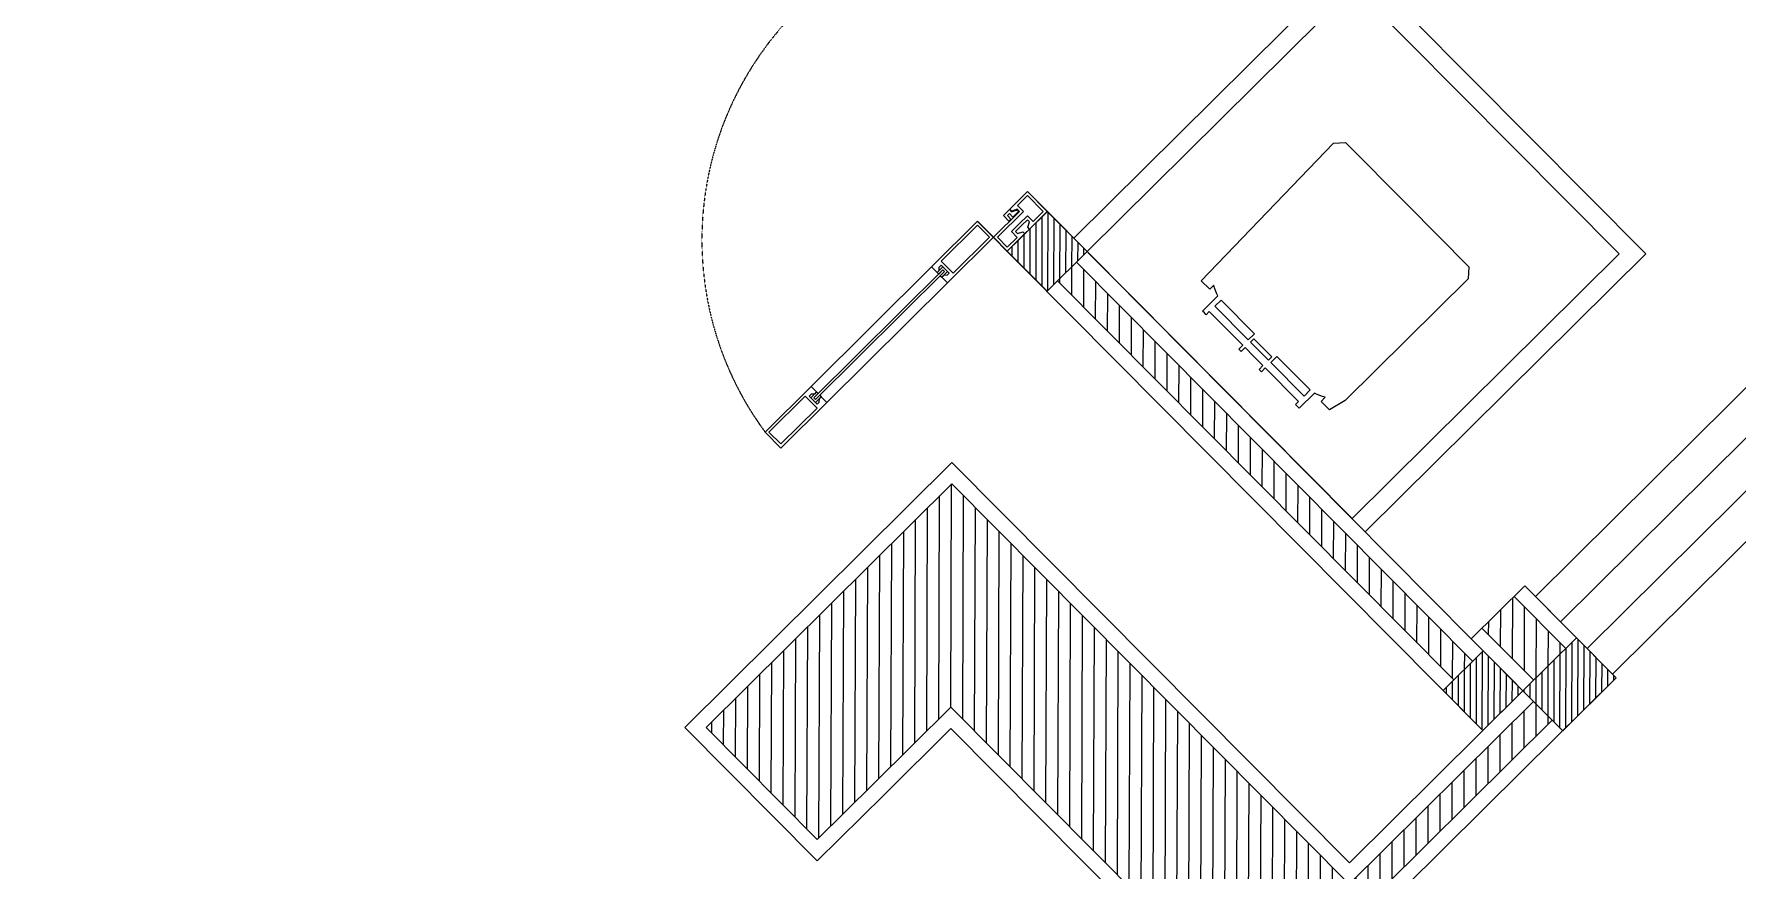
# Model space of a CAD drawing. Header units: millimetres. Extents: x -152054 to 94068, y -14280 to 91468.
# Drawn here: x -3114 to -11, y 44206 to 45731 of the extents above; entities that cross this region are included whole.
import ezdxf

# ---------------------------------------------------------------- set-up
doc = ezdxf.new("R2010")
doc.units = ezdxf.units.MM
doc.linetypes.add('HIDDEN', pattern=[0.375, 0.25, -0.125])
doc.layers.add('001_Dark_1 10', color=7, linetype='Continuous', lineweight=0)
doc.layers.add('ALM', color=120, linetype='Continuous')
pattern_1 = [(89.776744, (64532.218, 69778.256), (-21.755984, 0.084774), [])]

msp = doc.modelspace()

# ---------------------------------------------------------------- hatches: boundary and pattern name
at = {"transparency": 33554559}
h = msp.add_hatch(dxfattribs=at)
h.set_pattern_fill('ANSI31', color=1, scale=3.426165, angle=44.7767)
h.set_pattern_definition([(89.776744, (64532.218, 69778.256), (-10.8779918, 0.042387), [])])
h.paths.add_polyline_path([(-5453.2, 44648.8), (-5526.1, 44576.4), (-5453.7, 44503.4), (-5380.8, 44575.8)])
h.paths.add_polyline_path([(-4282.1, 45810.7), (-4209.7, 45737.8), (-4136.7, 45810.2), (-4209.1, 45883.1)])
h.paths.add_polyline_path([(-2892.7, 47044.5), (-2965.1, 47117.5), (-3038.1, 47045.1), (-2965.7, 46972.1)])
h.paths.add_polyline_path([(-1335.6, 48734.3), (-1408.6, 48661.9), (-1336.2, 48589), (-1263.2, 48661.4)])
h.paths.add_polyline_path([(-686.5, 48080.1), (-759.4, 48007.7), (-687, 47934.7), (-614.1, 48007.1)])
h.paths.add_polyline_path([(-406.8, 48357.6), (-479.8, 48285.2), (-407.4, 48212.3), (-334.4, 48284.7)])
h.paths.add_polyline_path([(1506.9, 46429), (1433.9, 46356.6), (1506.3, 46283.6), (1579.3, 46356)])
h.paths.add_polyline_path([(1076.4, 46001.8), (979.1, 45905.3), (1051.5, 45832.3), (1148.8, 45928.9)])
h.paths.add_polyline_path([(-329.9, 44461.6), (-232.6, 44558.2), (-305, 44631.1), (-402.3, 44534.6)])
h.paths.add_polyline_path([(-475.3, 44462.2), (-402.3, 44534.6), (-474.7, 44607.6), (-547.7, 44535.2)])
h.paths.add_polyline_path([(-1193.3, 43605), (-1096, 43701.5), (-1168.4, 43774.4), (-1265.7, 43677.9)])
h.paths.add_polyline_path([(-1196.2, 45334.8), (-1268.6, 45407.7), (-1341.5, 45335.5), (-1269.1, 45262.5)])
h.paths.add_polyline_path([(-2549.7, 42403.9), (-2647, 42307.3), (-2574.6, 42234.4), (-2477.3, 42330.9)])
h.paths.add_polyline_path([(-2890.3, 42065.9), (-2963.3, 41993.5), (-2890.9, 41920.5), (-2817.9, 41992.9)])
h.paths.add_polyline_path([(-3523.2, 42557.7), (-3450.2, 42630.1), (-3522.6, 42703.1), (-3595.6, 42630.7)])
h.paths.add_polyline_path([(-4009.6, 42075.1), (-4082, 42148.1), (-4154.9, 42075.7), (-4082.5, 42002.7)])
h.paths.add_polyline_path([(-4487.9, 43675.9), (-4560.8, 43603.5), (-4488.4, 43530.6), (-4415.5, 43603)])
h.paths.add_polyline_path([(-4974.9, 43047.9), (-5047.2, 43120.9), (-5120.2, 43048.5), (-5047.8, 42975.5)])
h = msp.add_hatch()
h.set_pattern_fill('ANSI37', color=4, scale=17.130826, angle=89.7767)
h.set_pattern_definition([(134.77674, (64532.22, 69778.256), (-38.60937, -38.30965), []), (224.77674, (64532.22, 69778.256), (38.30965, -38.60937), [])])
h.paths.add_polyline_path([(-1336.2, 48589), (-2503.6, 47430.6), (-2455.3, 47382), (-1287.9, 48540.3)])
h.paths.add_polyline_path([(-1880.1, 48012.2), (-1826.6, 48065.4), (-1837.9, 48076.7), (-1796.2, 48084.5), (-1804.2, 48042.9), (-1815.4, 48054.1), (-1868.9, 48000.9)], flags=16)
h.paths.add_polyline_path([(-2146.9, 47728.3), (-2154.9, 47686.7), (-2166.1, 47698), (-2219.6, 47644.8), (-2230.8, 47656.1), (-2177.4, 47709.3), (-2188.6, 47720.6)], flags=16)
h.paths.add_polyline_path([(-1373.7, 48503.5, -1), (-1412.6, 48464.9, -1)], flags=16)
h.paths.add_polyline_path([(-1376.9, 48500.4, -1), (-1409.4, 48468, -1)], flags=0)
h.paths.add_polyline_path([(-2746.8, 47189.3), (-2892.7, 47044.5), (-2844.5, 46995.9), (-2698.5, 47140.7)])
h.paths.add_polyline_path([(-2832.7, 47068.3), (-2779.2, 47121.6), (-2790.4, 47132.9), (-2748.8, 47140.6), (-2756.7, 47099), (-2768, 47110.3), (-2821.4, 47057.1)], flags=16)
h.paths.add_polyline_path([(-2965.7, 46972.1), (-5380.8, 44575.8), (-5332.5, 44527.2), (-2917.4, 46923.5)])
h.paths.add_polyline_path([(-4224, 45674.3), (-4232, 45632.7), (-4243.2, 45644), (-4296.7, 45590.8), (-4307.9, 45602.1), (-4254.5, 45655.3), (-4265.7, 45666.6)], flags=16)
h.paths.add_polyline_path([(-3062.1, 46818.2), (-3073.3, 46829.5), (-3019.8, 46882.8), (-3031.1, 46894), (-2989.4, 46901.8), (-2997.4, 46860.2), (-3008.6, 46871.5)], flags=16)
h.paths.add_polyline_path([(-5223, 44681.4), (-5231, 44639.8), (-5242.2, 44651.1), (-5295.7, 44597.9), (-5306.9, 44609.2), (-5253.5, 44662.4), (-5264.7, 44673.7)], flags=16)
h.paths.add_polyline_path([(-5453.7, 44503.4), (-5940.1, 44020.8), (-5891.9, 43972.1), (-5405.5, 44454.8)])
h.paths.add_polyline_path([(-5611.7, 44294.5), (-5619.6, 44252.9), (-5630.9, 44264.1), (-5684.3, 44210.9), (-5695.6, 44222.2), (-5642.1, 44275.4), (-5653.3, 44286.7)], flags=16)
at = {"true_color": 0xed1f24}
h = msp.add_hatch(dxfattribs=at)
h.set_pattern_fill('ANSI31', color=240, scale=10.278496, angle=-45.2233)
h.set_pattern_definition([(359.77674, (-6509.874, 47486.773), (0.12716, 32.63398), [])])
h.paths.add_polyline_path([(-1323.4, 45411.9), (-1333.2, 45408.7), (-1333.5, 45407.5), (-1323.7, 45410.8)])
h = msp.add_hatch()
h.set_pattern_fill('ANSI31', color=1, scale=6.85233, angle=44.7767)
h.set_pattern_definition(pattern_1)
h.paths.add_polyline_path([(-1215.7, 45315.5), (-1249.8, 45281.7), (-528.2, 44554.5), (-494.2, 44588.3)])
h = msp.add_hatch()
h.set_pattern_fill('ANSI31', color=1, scale=6.85233, angle=44.7767)
h.set_pattern_definition(pattern_1)
h.paths.add_polyline_path([(-718.6, 44182.1), (-1442.6, 44911.8), (-1890.1, 44467.7), (-1687.4, 44263.4), (-1585.2, 44364.8), (-1444.2, 44504.8), (-922.9, 43979.4), (-1149.1, 43755), (-1115.3, 43720.9), (-349.2, 44481.1), (-383, 44515.2)])
h = msp.add_hatch()
h.set_pattern_fill('ANSI31', color=1, scale=6.85233, angle=44.7767)
h.set_pattern_definition(pattern_1)
h.paths.add_polyline_path([(-382.8, 44553.9), (-324.5, 44611.8), (-418.6, 44706.7), (-477, 44648.8)])

# ---------------------------------------------------------------- linework, layer by layer
for points in [[(-379.6, 44706.3), (904.5, 45980.5)], [(-333.8, 44660.1), (950.4, 45934.3)], [(-1220.4, 45359.1), (-709.6, 45865.9), (-178.7, 45330.8), (-689.5, 44824)], [(-285.5, 44611.5), (998.6, 45885.6)], [(-239.2, 44564.8), (1044.9, 45839)], [(-1196.2, 45334.8), (-709.8, 45817.4), (-227.2, 45331), (-713.6, 44848.3), (-1196.2, 45334.8)], [(-496.4, 44629.5), (-1304.8, 45444.1)], [(-1341.5, 45335.5), (-1268.6, 45407.7)], [(-1329.4, 45347.4), (-1268.6, 45407.7)], [(-475.3, 44462.2), (-1395.8, 45390)], [(-494.2, 44588.3), (-1215.7, 45315.5)], [(-528.2, 44554.5), (-1249.8, 45281.7)], [(-402.3, 44534.6), (-718.5, 44220.9), (-1442.4, 44950.5), (-1928.9, 44467.9), (-1687.5, 44224.7), (-1565.9, 44345.3), (-1444.3, 44466)], [(-383, 44515.2), (-718.6, 44182.1), (-1442.6, 44911.8), (-1890.1, 44467.7), (-1687.4, 44263.4), (-1585.2, 44364.8), (-1444.2, 44504.8)], [(-305, 44631.1), (-399.1, 44726), (-496.4, 44629.5), (-496.4, 44629.5)], [(-418.6, 44706.7), (-324.5, 44611.8)], [(-382.8, 44553.9), (-477, 44648.8)], [(-305, 44631.1), (-232.6, 44558.2)], [(-232.6, 44558.2), (-402.9, 44389.2)], [(-402.3, 44534.6), (-718.5, 44220.9)], [(-1444.2, 44504.8), (-922.9, 43979.4)], [(-1444.3, 44466), (-961.7, 43979.6)], [(-349.2, 44481.1), (-1115.3, 43720.9)], [(-402.9, 44389.2), (-1193.3, 43605)]]:
    msp.add_lwpolyline(points)
for points in [[(-1196.1, 45334.9), (-1269.1, 45262.5), (-1341.5, 45335.5), (-1268.5, 45407.8)], [(-232.6, 44558.2), (-329.9, 44461.6), (-496.4, 44629.5), (-399.1, 44726)], [(-329.9, 44461.6), (-232.6, 44558.2), (-305, 44631.1), (-402.3, 44534.6)], [(-402.3, 44534.6), (-475.3, 44462.2), (-547.7, 44535.2), (-474.7, 44607.6)]]:
    msp.add_lwpolyline(points, close=True)
at = {"layer": '001_Dark_1 10'}
msp.add_lwpolyline([(-919.7, 45157.2), (-912.7, 45164.2), (-973.5, 45225.5), (-979.1, 45219.9), (-982.4, 45223.3), (-985.7, 45226.6), (-958, 45254.5, -0.065352), (-965.3, 45274), (-972.8, 45266.4), (-988.1, 45281.9), (-747.5, 45532.2), (-725.4, 45533.6), (-613.1, 45420.4), (-500.8, 45307.3), (-502.4, 45285.2), (-726.1, 45063.5), (-754.6, 45046.5), (-769.9, 45062), (-762.3, 45069.5, -0.065352), (-781.8, 45076.8), (-809.8, 45049.4), (-813.2, 45052.7), (-816.5, 45056.1), (-810.9, 45061.6), (-871.7, 45122.9), (-878.7, 45115.9), (-882.9, 45120.1), (-875.8, 45127.1), (-892.2, 45143.6), (-908.5, 45160), (-915.6, 45153)], format="xyb", close=True, dxfattribs=at)
for points in [[(-891.4, 45185.3), (-952.2, 45246.6), (-963.5, 45235.4), (-902.7, 45174.1), (-891.4, 45185.3)], [(-850.4, 45144), (-789.6, 45082.8), (-800.9, 45071.5), (-861.7, 45132.8), (-850.4, 45144)]]:
    msp.add_lwpolyline(points, dxfattribs=at)
msp.add_lwpolyline([(-859.7, 45143.1), (-865.9, 45137), (-882.2, 45153.5), (-898.5, 45169.9), (-892.4, 45176), (-876, 45159.6)], close=True, dxfattribs=at)
at = {"layer": 'ALM'}
for p, q in [((-1479.5, 45307), (-1698.9, 45089.3)), ((-1450.5, 45277.8), (-1670, 45060.1))]:
    msp.add_line(p, q, dxfattribs=at)
for points in [[(-1319.4, 45407.9), (-1323.4, 45411.9), (-1333.2, 45408.7), (-1336.8, 45412.3), (-1304.8, 45444.1), (-1268.6, 45407.7), (-1300.7, 45375.9), (-1304.3, 45379.6), (-1301, 45389.4), (-1304.6, 45393), (-1315.5, 45382.2), (-1326.5, 45371.3), (-1322.9, 45367.7), (-1313, 45370.9), (-1309.4, 45367.3), (-1341.5, 45335.5), (-1366.8, 45360.9)], [(-1359.5, 45360.9), (-1341.5, 45342.7), (-1323.2, 45360.8), (-1333.7, 45371.3), (-1319.2, 45385.8), (-1304.6, 45400.2), (-1294.1, 45389.7), (-1275.9, 45407.8), (-1304.8, 45436.9), (-1323, 45418.8), (-1312.2, 45407.9)], [(-1337.6, 45411.6), (-1333.5, 45407.5), (-1323.7, 45410.8), (-1320.9, 45407.9), (-1331.1, 45397.8), (-1337.6, 45404.4), (-1341.2, 45400.8), (-1334.7, 45394.2), (-1338.4, 45390.6), (-1348.5, 45400.8)], [(-1469.3, 45296.8), (-1465.7, 45300.4), (-1465.3, 45306.5), (-1461.7, 45310.2), (-1447.2, 45295.6), (-1450.9, 45292), (-1457, 45291.6), (-1460.7, 45288), (-1450.5, 45277.8), (-1366.8, 45360.9), (-1370.4, 45364.6), (-1370.4, 45364.6), (-1392.1, 45386.4), (-1392.1, 45386.4), (-1395.7, 45390.1), (-1479.5, 45307)], [(-1461.6, 45317.4), (-1395.7, 45382.8), (-1374, 45361), (-1440, 45295.6)], [(-1688.8, 45079.1), (-1692.4, 45075.4), (-1698.6, 45075.1), (-1702.2, 45071.5), (-1687.8, 45056.9), (-1684.1, 45060.5), (-1683.7, 45066.7), (-1680.1, 45070.3), (-1670, 45060.1), (-1753.7, 44977), (-1757.3, 44980.6), (-1757.3, 44980.6), (-1779, 45002.5), (-1779, 45002.5), (-1782.6, 45006.1), (-1698.9, 45089.3)], [(-1709.5, 45071.5), (-1775.4, 45006.1), (-1753.7, 44984.3), (-1687.8, 45049.7)]]:
    msp.add_lwpolyline(points, close=True, dxfattribs=at)
at = {"layer": 'ALM', "color": 251}
for points in [[(-1466.4, 45293.9), (-1458.8, 45301.4), (-1455.9, 45298.5), (-1463.6, 45290.9), (-1460.7, 45288), (-1450.1, 45298.5), (-1458.8, 45307.2), (-1469.3, 45296.8)], [(-1690.6, 45065.6), (-1455.9, 45298.5), (-1458.8, 45301.4), (-1693.5, 45068.6)], [(-1685.9, 45076.1), (-1693.5, 45068.6), (-1690.6, 45065.6), (-1683, 45073.2), (-1680.1, 45070.3), (-1690.6, 45059.8), (-1699.3, 45068.6), (-1688.8, 45079.1)]]:
    msp.add_lwpolyline(points, close=True, dxfattribs=at)
at = {"layer": 'ALM', "color": 251, "linetype": 'HIDDEN', "ltscale": 0.35}
msp.add_arc((-1307, 45356.2), 590.6, 134.6054, 216.3545, dxfattribs=at)

doc.saveas('drawing.dxf')
